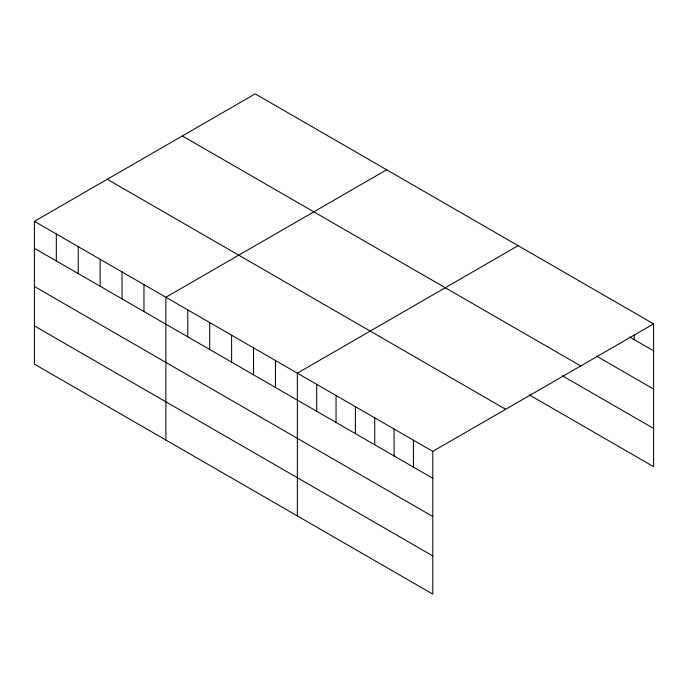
<?xml version="1.0" encoding="UTF-8"?>
<svg xmlns="http://www.w3.org/2000/svg" width="688" height="688" viewBox="0 0 688 688"><rect width="100%" height="100%" fill="white"/><g stroke="black" fill="none" stroke-linecap="round" stroke-linejoin="round"><path stroke-width="1.03" d="M34.4 221.347L432.795 451.362L432.795 594.131L34.4 364.115L34.4 221.347L255.205 93.869L653.6 323.885L653.6 466.653L529.201 394.835M386.673 169.773L165.868 297.25L165.868 440.019M518.141 245.676L297.345 373.154L297.345 515.923M432.795 451.362L653.6 323.885M629.64 336.991L653.6 350.82M596.47 356.066L653.6 389.047M182.337 135.94L580.732 365.947M562.371 375.76L653.6 428.426M107.268 179.276L505.663 409.291M34.4 248.291L432.795 478.298M34.4 286.509L432.795 516.525M34.4 325.897L432.795 555.904M634.25 334.471L634.25 339.648M413.445 440.191L413.445 467.126M394.095 429.02L394.095 455.955M374.745 417.848L374.745 444.783M355.395 406.668L355.395 433.612M336.045 395.497L336.045 422.441M316.695 384.325L316.695 411.269M275.432 360.503L275.432 387.447M253.519 347.853L253.519 374.797M231.607 335.202L231.607 362.146M209.694 322.552L209.694 349.495M187.781 309.901L187.781 336.845M143.964 284.6L143.964 311.544M122.051 271.949L122.051 298.893M100.138 259.299L100.138 286.242M78.226 246.648L78.226 273.592M56.313 233.997L56.313 260.941"/></g></svg>
